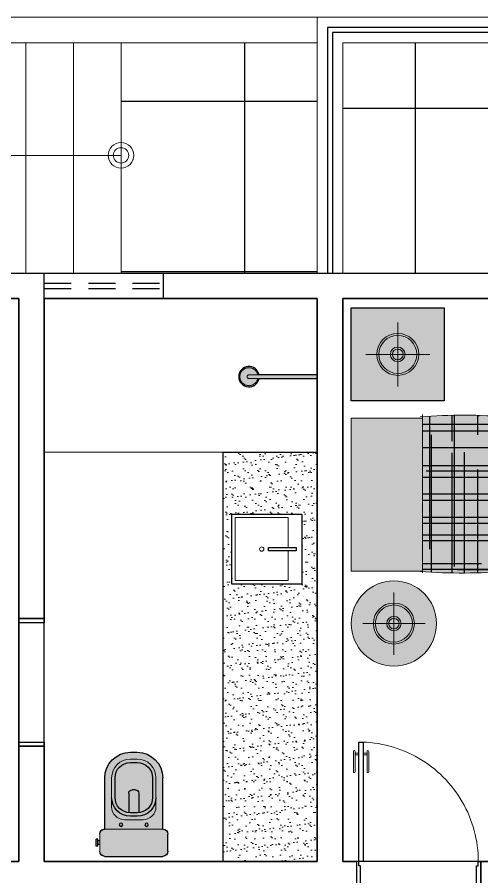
# Model space of a CAD drawing. Header units: millimetres. Extents: x 2841.1 to 2861.3, y 1599.6 to 1609.7.
# Drawn here: x 2851.82 to 2854.55, y 1604.7 to 1609.74 of the extents above; entities that cross this region are included whole.
import ezdxf

# ---------------------------------------------------------------- set-up
doc = ezdxf.new("R2010")
doc.units = ezdxf.units.MM
doc.linetypes.add('HIDDEN2', pattern=[4.7624999999999975, 3.174999999999998, -1.587499999999999])
for name, color, linetype, lineweight in [('01', 1, 'Continuous', 13), ('02', 2, 'Continuous', 20), ('03', 3, 'Continuous', 30)]:
    doc.layers.add(name, color=color, linetype=linetype, lineweight=lineweight)
for name, color, linetype in [('04', 4, 'Continuous'), ('06', 6, 'Continuous'), ('COTAS', 2, 'Continuous'), ('FINO', 253, 'Continuous'), ('HACHURA', 9, 'Continuous'), ('PROJEÇAO', 1, 'HIDDEN2'), ('VEG_01', 84, 'Continuous')]:
    doc.layers.add(name, color=color, linetype=linetype)
doc.layers.add('ÁREAS', color=7, linetype='Continuous', plot=False)

# ---------------------------------------------------------------- blocks, each defined once
blk = doc.blocks.new('*U17')
for points in [[(0, 0.1500000000001478), (0.02500000000000213, 0.150000000000194), (0.02500000000022951, 0.02499999999990976), (0.01500000000023149, 0.024999999999892), (0.01500000000027768, 2.842170943040401e-14), (2.735589532676386e-13, 0), (0, 0.1500000000001478)], [(0.7300000000000132, 0.1500000000001478), (0.7050000000000111, 0.150000000000194), (0.7049999999997837, 0.02499999999990976), (0.7149999999997817, 0.024999999999892), (0.7149999999997355, 2.842170943040401e-14), (0.7299999999997396, 0), (0.7300000000000132, 0.1500000000001478)]]:
    blk.add_lwpolyline(points)
blk.add_lwpolyline([(0.01500000000028123, 2.486899575160351e-14), (0.01500000000028126, -0.6999999999994791), (0.04000000000014484, -0.6999999999994791), (0.04000000000014481, 2.486899575160351e-14)], close=True)
at = {"color": 8, "lineweight": 9}
for points in [[(-0.01750000000135895, -0.6452597402590129), (-0.01750000000091131, -0.5252597402590083, -0.9999999999999999), (-0.007500000000920407, -0.5252597402590297), (-0.007500000001368049, -0.6452597402590342, -0.9999999999999999)], [(0.07250000000178507, -0.6452597402590129), (0.07250000000133743, -0.5252597402590083, 0.9999999999999999), (0.06250000000134652, -0.5252597402590297), (0.06250000000179416, -0.6452597402590342, 0.9999999999999999)]]:
    blk.add_lwpolyline(points, format="xyb", close=True, dxfattribs=at)
for points in [[(0.01500000000169169, -0.6602597402592195), (0.01500000000158511, -0.6002597402591604), (0.01250000000175791, -0.6002597402590503), (0.01250000000175081, -0.6602597402592231)], [(0.04000000000178264, -0.6602597402591733), (0.04000000000167606, -0.6002597402591142), (0.04250000000150325, -0.600259740258997), (0.04250000000172352, -0.6602597402591698)], [(-0.007500000001218835, -0.6252597402591661), (-0.007500000001218835, -0.6352597402591925), (0.01249999999874521, -0.6352597402591925), (0.01249999999874521, -0.6252597402591661)], [(0.06250000000164495, -0.6252597402591661), (0.06250000000164495, -0.6352597402591925), (0.04250000000168089, -0.6352597402591925), (0.04250000000168089, -0.6252597402591661)]]:
    blk.add_lwpolyline(points, close=True, dxfattribs=at)
for start, end in [(330.0000000000065, 359.9999999998941), (299.9999999999999, 330.0000000000065), (270, 299.9999999999999)]:
    blk.add_arc((0.01500000000028182, 2.899763762442798e-14), 0.6999999999995005, start, end, dxfattribs=at)
blk = doc.blocks.new('VOLGUE P')
h = blk.add_hatch(color=256)
h.set_gradient(color1=(230, 229, 229), one_color=1, tint=1, name='SPHERICAL')
h.paths.add_polyline_path([(0.1699999999999591, -0.1599999999999955, 0.4142135623734283), (0.1999999999999591, -0.1299999999999613), (0.1999999999999318, -0.0299999999999787, 0.414213562373015), (0.1699999999999449, 0), (-0.1699999999999591, 0, 0.4142135623730951), (-0.1999999999999318, -0.0299999999999727), (-0.1999999999999318, -0.07000000000005001), (-0.1999999999999318, -0.1299999999999954, 0.4142135623730951), (-0.1699999999999591, -0.1599999999999682)])
h = blk.add_hatch(color=256)
h.set_gradient(color1=(230, 229, 229), one_color=1, tint=1, name='SPHERICAL')
h.paths.add_polyline_path([(-0.0849999999999318, -0.1850000000000591, 1), (-0.0649999999999318, -0.1850000000000591, 1)])
h.paths.add_polyline_path([(0.0850000000000455, -0.1849999999999454, 1), (0.0650000000000455, -0.1849999999999454, 1)])
h.paths.add_polyline_path([(-0.2100000000000364, -0.0600000000000591), (-0.2200000000000273, -0.0600000000000591), (-0.2200000000000273, -0.1000000000000227), (-0.2100000000000364, -0.1000000000000227), (-0.2100000000000364, -0.0900000000000319)])
h.paths.add_polyline_path([(-0.1999999999999318, -0.07000000000005001), (-0.2100000000000364, -0.07000000000005001), (-0.2100000000000364, -0.0900000000000319), (-0.1999999999999318, -0.0900000000000319)])
h = blk.add_hatch(color=256)
h.set_gradient(color1=(230, 229, 229), one_color=1, tint=1, name='SPHERICAL')
h.paths.add_polyline_path([(-0.1699999999999591, -0.4600000000000258, 0.4539476961148703), (-5.523359547510154e-15, -0.6086606874732033, 0.453947696114868), (0.1699999999999591, -0.4600000000000151), (0.1699999999999591, -0.1599999999999682), (-0.1699999999999591, -0.1599999999999682)])
h.paths.add_polyline_path([(-0.05499999999994995, -0.2149999999999636), (0.05500000000011021, -0.2149999999999636, -0.4142135623729136), (0.1300000000000637, -0.2899999999999636), (0.1299999999999818, -0.4600000000000806, -0.4142135623729773), (0.01999999999998181, -0.5700000000000364), (-0.01999999999994395, -0.5700000000000364, -0.4142135623731959), (-0.1299999999999818, -0.4600000000000364), (-0.12999999999995, -0.2899999999999696, -0.4142135623731186)], flags=16)
h.paths.add_polyline_path([(-0.01999999999998178, -0.2549999999999954), (0.01999999999998178, -0.2549999999999954, -0.4142135623730949), (0.1100000000000136, -0.3450000000000272), (0.1100000000000136, -0.4600000000000365, -0.4142135623730949), (0.01999999999998173, -0.5500000000000683), (-0.01999999999998173, -0.5500000000000683, -0.4142135623730951), (-0.1100000000000136, -0.4600000000000364), (-0.1100000000000136, -0.3450000000000272, -0.4142135623730951)], flags=0)
h.paths.add_polyline_path([(-0.01999999999998173, -0.2350000000000136), (0.01999999999998175, -0.2350000000000136, -0.414213562373095), (0.1299999999999954, -0.3450000000000272), (0.1299999999999818, -0.4600000000000364, -0.414213562373095), (0.01999999999998181, -0.5700000000000364), (-0.01999999999994395, -0.5700000000000364, -0.4142135623731959), (-0.1299999999999818, -0.4600000000000364), (-0.1299999999999954, -0.345000000000036, -0.4142135623731185)], flags=16)
h = blk.add_hatch(color=256)
h.set_gradient(color1=(230, 229, 229), one_color=1, tint=1, name='SPHERICAL')
h.paths.add_polyline_path([(-0.1100000000000136, -0.4600000000000364, 0.4142135623730951), (-0.01999999999998173, -0.5500000000000683), (0.01999999999998173, -0.5500000000000683, 0.4142135623730951), (0.1100000000000136, -0.4600000000000364), (0.1100000000000136, -0.3450000000000272, 0.3819660112501452), (0.0299999999999727, -0.2555572809000026), (0.02999999999999088, -0.3700000000000045, -0.4142135623730951), (0.009999999999990877, -0.3900000000000045), (-0.0100000000000091, -0.3900000000000045, -0.4142135623728285), (-0.02999999999999091, -0.3700000000000045), (-0.0299999999999727, -0.2555572809000026, 0.3819660112501455), (-0.1100000000000136, -0.3450000000000272)])
h.paths.add_polyline_path([(-0.01999999999998173, -0.2350000000000136), (0.01999999999998175, -0.2350000000000136, -0.414213562373095), (0.1299999999999954, -0.3450000000000272), (0.1300000000000637, -0.2899999999999636, 0.4142135623730951), (0.05500000000006368, -0.2149999999999636), (-0.05499999999999648, -0.2149999999999636, 0.4142135623729133), (-0.12999999999995, -0.2899999999999636), (-0.1299999999999954, -0.3449999999999979, -0.4142135623730168)])
h = blk.add_hatch(color=256)
h.set_gradient(color1=(142, 192, 225), color2=(219, 235, 245), one_color=1, tint=0.9100000262260437, name='SPHERICAL')
h.paths.add_polyline_path([(-0.0299999999999909, -0.3700000000000045, 0.4142135623730949), (-0.0099999999999909, -0.3900000000000046), (0.0100000000000091, -0.3900000000000046, 0.4142135623728287), (0.0299999999999909, -0.3700000000000045), (0.0299999999999727, -0.2555572809000027, 0.0278424447445146), (0.0199999999999817, -0.2549999999999954), (-0.0199999999999818, -0.2549999999999954, 0.0278424447445141), (-0.0299999999999727, -0.2555572809000026)])
at = {"layer": '02'}
for p, q in [((-0.1999999999999318, -0.0299999999999727), (-0.1999999999999318, -0.1299999999999954)), ((-0.1699999999999591, -0.1599999999999682), (0.1699999999999591, -0.1599999999999682)), ((-0.05499999999995, -0.2150000000000318), (0.0550000000000637, -0.2150000000000318)), ((-0.1299999999999954, -0.2899999999999636), (-0.1299999999999954, -0.4600000000000364)), ((0.1299999999999954, -0.2899999999999636), (0.1299999999999954, -0.4600000000000364)), ((-0.0199999999999818, -0.5700000000000501), (0.0199999999999818, -0.5700000000000501))]:
    blk.add_line(p, q, dxfattribs=at)
blk.add_lwpolyline([(0.1699999999999591, -0.1599999999999682, 0.4142135623730951), (0.2000000000000455, -0.1299999999999954), (0.1999999999999318, -0.0299999999999727, 0.4142135623728175), (0.1699999999999591, 0), (-0.1699999999999591, 0, 0.4142135623730951), (-0.1999999999999318, -0.0299999999999727), (-0.1999999999999318, -0.07000000000005001), (-0.2100000000000364, -0.07000000000005001), (-0.2100000000000364, -0.0600000000000591), (-0.2200000000000273, -0.0600000000000591), (-0.2200000000000273, -0.1000000000000227), (-0.2100000000000364, -0.1000000000000227), (-0.2100000000000364, -0.0900000000000319), (-0.1999999999999318, -0.0900000000000319), (-0.1999999999999318, -0.1299999999999954, 0.4142135623730951), (-0.1699999999999591, -0.1599999999999682), (-0.1699999999999591, -0.4600000000000364, 0.4142135623730536), (-0.0199999999999818, -0.6100000000000138), (0.0199999999999818, -0.6100000000000138, 0.4142135623730119), (0.1699999999999591, -0.4600000000000364)], format="xyb", close=True, dxfattribs=at)
for centre, radius, start, end in [((-0.05499999999995, -0.2899999999999636), 0.075, 90, 180), ((0.0550000000000637, -0.2899999999999636), 0.075, 0, 90), ((-0.0199999999999818, -0.4600000000000364), 0.11, 180, 270), ((0.0199999999999818, -0.4600000000000364), 0.11, 270, 0)]:
    blk.add_arc(centre, radius, start, end, dxfattribs=at)
at = {"layer": '03'}
for p, q in [((-0.1699999999999591, 0), (0.1699999999999591, 0)), ((0.1999999999999318, -0.0299999999999727), (0.2000000000000455, -0.1299999999999954)), ((-0.1699999999999591, -0.1599999999999682), (-0.1699999999999591, -0.4600000000000364)), ((0.1699999999999591, -0.1599999999999682), (0.1699999999999591, -0.4600000000000364)), ((-0.0199999999999818, -0.6100000000000138), (0.0199999999999818, -0.6100000000000138))]:
    blk.add_line(p, q, dxfattribs=at)
at = {"layer": '03', "color": 8}
for p, q in [((-0.2100000000000364, -0.0600000000000591), (-0.2200000000000273, -0.0600000000000591)), ((-0.2200000000000273, -0.0600000000000591), (-0.2200000000000273, -0.1000000000000227)), ((-0.2100000000000364, -0.1000000000000227), (-0.2200000000000273, -0.1000000000000227)), ((-0.2100000000000364, -0.0600000000000591), (-0.2100000000000364, -0.1000000000000227)), ((-0.1999999999999318, -0.07000000000005001), (-0.2100000000000364, -0.07000000000005001)), ((-0.1999999999999318, -0.0900000000000319), (-0.2100000000000364, -0.0900000000000319)), ((-0.0299999999999727, -0.3700000000000045), (-0.0299999999999727, -0.2555572809000068)), ((0.0299999999999727, -0.3700000000000045), (0.0299999999999727, -0.2555572809000068)), ((0.0099999999999909, -0.3899999999999863), (-0.0099999999999909, -0.3899999999999863))]:
    blk.add_line(p, q, dxfattribs=at)
blk.add_lwpolyline([(0.1299999999999954, -0.3450000000000273, 0.4142135623730951), (0.0199999999999818, -0.2350000000000136), (-0.0199999999999818, -0.2350000000000136, 0.4142135623730951), (-0.1299999999999954, -0.3450000000000273)], format="xyb", dxfattribs=at)
blk.add_lwpolyline([(0.1100000000000136, -0.3450000000000273, 0.4142135623730951), (0.0199999999999818, -0.2549999999999954), (-0.0199999999999818, -0.2549999999999954, 0.4142135623730951), (-0.1100000000000136, -0.3450000000000273), (-0.1100000000000136, -0.4600000000000364, 0.4142135623730951), (-0.0199999999999818, -0.5500000000000683), (0.0199999999999818, -0.5500000000000683, 0.4142135623730951), (0.1100000000000136, -0.4600000000000364)], format="xyb", close=True, dxfattribs=at)
for centre in [(-0.0749999999999318, -0.1850000000000591), (0.0750000000000455, -0.1849999999999454)]:
    blk.add_circle(centre, 0.01, dxfattribs=at)
at = {"layer": '03'}
for centre, radius, start, end in [((-0.1699999999999591, -0.0299999999999727), 0.03, 90, 180), ((0.1699999999999591, -0.0299999999999727), 0.03, 0, 90), ((-0.1699999999999591, -0.1299999999999954), 0.03, 180, 270), ((0.1699999999999591, -0.1299999999999954), 0.03, 270, 0), ((-0.0199999999999818, -0.4600000000000364), 0.15, 180, 270), ((0.0199999999999818, -0.4600000000000364), 0.15, 270, 0)]:
    blk.add_arc(centre, radius, start, end, dxfattribs=at)
at = {"layer": '03', "color": 8}
for centre, start, end in [((-0.0099999999999909, -0.3700000000000045), 180, 270), ((0.0099999999999909, -0.3700000000000045), 270, 0)]:
    blk.add_arc(centre, 0.02, start, end, dxfattribs=at)
blk = doc.blocks.new('CHUVEIRO02 P')
at = {"layer": 'FINO'}
h = blk.add_hatch(color=255, dxfattribs=at)
edge = h.paths.add_edge_path()
edge.add_line((-0.0099999999999909, 0.3408392021690361), (-0.0099999999999909, 0))
edge.add_line((-0.0099999999999909, 0), (0.0100000000001046, 0))
edge.add_line((0.0100000000001046, 0), (0.0099999999999909, 0.3408392021690361))
edge.add_arc((0, 0.3999999999999772), 0.0599999999999443, 279.5940682268607, 620.4059317731393)
at = {"linetype": 'HIDDEN2', "ltscale": 5}
blk.add_lwpolyline([(-0.0099999999999909, 0), (-0.0099999999999909, 0.3999999999999772, -1.088778846431476), (0.0099999999999909, 0.3999999999999772), (0.0099999999999909, 0)], format="xyb", dxfattribs=at)
for radius, start, end in [(0.06, 279.5940682268584, 260.4059317731352), (0.0527067255869219, 280.9369756436155, 259.0630243563781)]:
    blk.add_arc((0, 0.3999999999999772), radius, start, end, dxfattribs=at)
at = {"layer": 'DEFPOINTS'}
blk.add_lwpolyline([(-0.0099999999999909, 0.3408392021690361), (-0.0099999999999909, 0), (0.0100000000001046, 0), (0.0099999999999909, 0.3408392021690361, 11.91607978309818)], format="xyb", close=True, dxfattribs=at)
blk = doc.blocks.new('PIA')
at = {"layer": '01', "ltscale": 0.025}
blk.add_circle((0.1749999999999545, -0.2160758339207405), 0.0126198065805738, dxfattribs=at)
at = {"layer": '02'}
for p, q in [((0.3299999999999272, -0.0310758339207951), (0.0199999999999818, -0.0310758339205677)), ((0.0199999999999818, -0.0310758339205677), (0.0199999999999818, -0.4010758339206859)), ((0.3299999999999272, -0.2060025850130387), (0.3299999999999272, -0.0310758339207951)), ((0.3300000000001546, -0.4010758339206859), (0.3300000000001546, -0.2261490828284423)), ((0.0199999999999818, -0.4010758339206859), (0.3300000000001546, -0.4010758339206859))]:
    blk.add_line(p, q, dxfattribs=at)
at = {"layer": '03'}
blk.add_lwpolyline([(0.4100000000000821, -0.4210758339206678), (0.4100000000000821, -0.0110758339205859), (0, -0.0110758339205859), (0, -0.4210758339206678)], close=True, dxfattribs=at)
at = {"layer": '04'}
blk.add_lwpolyline([(0.2158110943453266, -0.2060025850130387), (0.2158110943453266, -0.2261490828284423), (0.3768331336923438, -0.2261490828284423), (0.3768331336923438, -0.2060025850130387)], close=True, dxfattribs=at)
blk = doc.blocks.new('ABAJOUR PL')
at = {"layer": '01'}
for p, q in [((0, -0.3565474418192025), (0, 0.3565474418203394)), ((0.3565474418196572, 0), (-0.3565474418194299, 0))]:
    blk.add_line(p, q, dxfattribs=at)
for radius in [0.2120524083837408, 0.0598535411174818]:
    blk.add_circle((0, 0), radius, dxfattribs=at)
at = {"layer": '02'}
for radius in [0.2345271460960492, 0.0823282788297903]:
    blk.add_circle((0, 0), radius, dxfattribs=at)
blk = doc.blocks.new('MESA LATERAL REDONDA')
at = {"layer": '01'}
h = blk.add_hatch(color=7, dxfattribs=at)
h.dxf.hatch_style = 1
h.set_gradient(color1=(199, 191, 189), color2=(154, 140, 137), rotation=45, one_color=1, tint=0.5699999928474426, name='SPHERICAL')
edge = h.paths.add_edge_path()
edge.add_arc((3165.676541596079, 1070.080349443623), 0.3250000000000455, 0, 360)
at = {"layer": '02'}
blk.add_circle((3165.676541596079, 1070.080349443623), 0.3249999999998181, dxfattribs=at)
at = {"layer": '01', "extrusion": (0, 0, -1), "xscale": 0.6668600400000002, "yscale": 0.6668600400000002, "zscale": -0.66686004, "rotation": 89.99999999999999}
blk.add_blockref('ABAJOUR PL', (-3165.676541116029, 1070.080349281902), dxfattribs=at)
blk = doc.blocks.new('CAMA 90 190')
at = {"layer": '01'}
h = blk.add_hatch(color=33, dxfattribs=at)
h.set_gradient(color1=(192, 159, 130), one_color=1, tint=1, name='INVHEMISPHERICAL')
h.paths.add_polyline_path([(-0.3413907883723368, -0.9524849562681084, 0.01591140144076575), (-0.3483343641880765, -0.9923625121546138, 0.02093710339262716), (-0.3513663266885487, -1.022979852671597, 0.1212692730508633), (-0.34453302015595, -1.059591019746676, 0.04045281437920722), (-0.3307345601353973, -1.084449013922494, 0.08649325840784193), (-0.3047925143091561, -1.100144215187811, 0.02588647999356967), (-0.2663950364603807, -1.112859223089345, 0.01900975288861638), (-0.2127821362535087, -1.125412356343531, 0.04596001582287686), (-0.1701495942404563, -1.129695484554759, 0.01331648303290919), (-0.1467334632209258, -1.129265595755442, -0.009099992283398445), (-0.1497887554121462, -1.122843899944655, -0.121269273051731), (-0.1573751044343226, -1.082198117379448, -0.02093710339841446), (-0.1540090142923418, -1.048206691672021, -0.01591140143759345), (-0.1463002441182653, -1.003934558469155, -0.03218413417418861), (-0.1361288197253998, -0.9669756044668247, 0.002612574220820135), (-0.1384860949583526, -0.9665982450096635, 0.08262785662406355), (-0.1799982665131665, -0.9670702671805884, 0.01263002698442863), (-0.2088557252548071, -0.9729653451167906, 0.01536257268394086), (-0.2322737503056942, -0.9791321851052999, 0.04096187977437219), (-0.253115641878594, -0.987218198526989, -0.1354584967634749), (-0.2123399167517164, -0.9605883504223129, -0.007816583677526544), (-0.1814364795964138, -0.9512441622641745, -0.01069849176823259), (-0.1586191786670952, -0.945257307335396, -0.02014567161519853), (-0.1328273307519794, -0.9401654123976186, -0.003758953786609188), (-0.1250488819350721, -0.9390127793967622, -0.01087208164166763), (-0.1167045037657317, -0.9210525681301078, -0.02205592046578668), (-0.09149578419282989, -0.9079843034623991, -0.03226479922976564), (-0.0675584403470566, -0.8987095508027778, 0.07281231097188838), (-0.1118435401310762, -0.8616006113234107, 0.1096255757286115), (-0.1509542710455207, -0.8480417654391204, 0.03959770870507209), (-0.1956600426481145, -0.8464236284380604, 0.03352023747046789), (-0.2481632477979474, -0.8522218558032364, 0.06437645737836697), (-0.2920263743487794, -0.8660589953119597, 0.02205592046691265), (-0.3147328050247324, -0.8778300670192039, 0.02065418617663457), (-0.3284034438863728, -0.9088268882965167, 0.04248950121041987)])
h = blk.add_hatch(color=33, dxfattribs=at)
h.set_gradient(color1=(192, 159, 130), one_color=1, tint=1, name='INVHEMISPHERICAL')
h.paths.add_polyline_path([(0.2054105560016524, -0.9503062939347728, -0.007816583677915193), (0.2363139931587739, -0.9596504820938208, -0.1354584967616214), (0.277089718284742, -0.9862803301980421, 0.04096187977462985), (0.2562478267116148, -0.9781943167758982, 0.01536257268007614), (0.2328298016666395, -0.9720274767892079, 0.01263002698658015), (0.203972342920224, -0.9661323988516415, 0.0870284369885043), (0.1602790477882081, -0.9660174006635316, -0.02008592647487772), (0.1708478140569696, -0.9995873894736178, -0.08998124930536235), (0.1773084935855422, -1.062145219678314, -0.03532344519365457), (0.1676637513028254, -1.127198832773047, 0.0544732736419104), (0.2011301703105346, -1.129695484554759, 0.04596001582315999), (0.243762712323587, -1.125412356343531, 0.01900975288960843), (0.2973756125336422, -1.112859223088435, 0.02588647999086154), (0.3357730903780975, -1.100144215187811, 0.0864932584077557), (0.3617151362043387, -1.084449013922949, 0.04045281437991519), (0.3755135962253462, -1.059591019746676, 0.1212692730497839), (0.3823469027579449, -1.022979852672051, 0.02093710339183414), (0.3793149402577001, -0.992362512155978, 0.01591140144003683), (0.3723713644424151, -0.9524849562712916, 0.04248950121231159), (0.3593840199564511, -0.9088268882974262, 0.02065418617737819), (0.3457133810941286, -0.8778300670192039, 0.02205592046917784), (0.3230069504156745, -0.8660589953110502, 0.06437645737777324), (0.2791438238650699, -0.8522218558027816, 0.03352023746986434), (0.2266406187161465, -0.8464236284376057, 0.03959770870325362), (0.181934847115599, -0.8480417654386656, 0.1096255757295275), (0.1428241162009272, -0.8616006113234107, 0.07113070999116194), (0.09943028112138563, -0.8977162625783421, -0.07606843105425729), (0.1524973086588943, -0.9385860056363526, -0.02348058293096279), (0.1825932550802918, -0.9443194390078133, -0.01069849176446221)])
h = blk.add_hatch(color=33, dxfattribs=at)
h.set_gradient(color1=(192, 159, 130), one_color=1, tint=1, name='INVHEMISPHERICAL')
h.paths.add_polyline_path([(-0.1586191786702784, -0.9452573073363055, 0.01069849176703584), (-0.181436479597096, -0.9512441622646293, 0.007816583677303143), (-0.2123399167517164, -0.9605883504223129, 0.1354584967632793), (-0.2531156418783667, -0.987218198526989, -0.04096187977432701), (-0.2322737503056942, -0.9791321851048451, -0.01536257268275807), (-0.2088557252566261, -0.9729653451177, -0.01263002698534288), (-0.1799982665127118, -0.9670702671805884, -0.08262785663591501), (-0.1384860949522135, -0.966598245010573, -0.002612574213948702), (-0.1361288197253998, -0.9669756044668247, -0.0102912938132054), (-0.1318816712573607, -0.9554652940460073, -0.009779908420273146), (-0.1250488819350721, -0.9390127793967622, 0.003758953787765501), (-0.1328273307544805, -0.9401654123980734, 0.02014567161605759)])
h = blk.add_hatch(color=33, dxfattribs=at)
h.set_gradient(color1=(192, 159, 130), one_color=1, tint=1, name='INVHEMISPHERICAL')
h.paths.add_polyline_path([(0.1825932550764264, -0.9443194390073586, -0.01069849176703584), (0.205410556003244, -0.9503062939352276, -0.007816583677303143), (0.2363139931578644, -0.9596504820929113, -0.1354584967632793), (0.2770897182845147, -0.9862803301980421, 0.04096187977432701), (0.2562478267118422, -0.9781943167758982, 0.01536257268275807), (0.2328298016627741, -0.9720274767882984, 0.01263002698534288), (0.2039723429190872, -0.9661323988511867, 0.08262785663591501), (0.1624601713583615, -0.9656603766811713, 0.002612574213948702), (0.1601028961315478, -0.9660377361378778, 0.0102912938132054), (0.1558557476635087, -0.9545274257170604, 0.009779908420273146), (0.1490229583412201, -0.9380749110673605, -0.003758953787765501), (0.1568014071606285, -0.9392275440686717, -0.02014567161605759)])
at = {"layer": '03'}
h = blk.add_hatch(color=254, dxfattribs=at)
h.set_gradient(color1=(221, 203, 187), one_color=1, tint=1, name='HEMISPHERICAL')
h.paths.add_polyline_path([(0.4494760846948793, -0.4187603823120298), (0.4494760846946519, 0), (-0.4494760846946519, 0), (-0.4494760846946519, -0.4187603823120298)])
h = blk.add_hatch(color=254, dxfattribs=at)
h.set_gradient(color1=(221, 203, 187), one_color=1, tint=1, name='HEMISPHERICAL')
h.paths.add_polyline_path([(-0.451601236349461, -0.4187603823120298, 0.03539467033203528), (-0.4501308808487465, -0.9083363804243163), (0.456624937658944, -0.9083363804243163, 0.03539467033203528), (0.4580952931596585, -0.4187603823120298)])
h = blk.add_hatch(color=254, dxfattribs=at)
h.set_gradient(color1=(221, 203, 187), one_color=1, tint=1, name='HEMISPHERICAL')
edge = h.paths.add_edge_path()
edge.add_arc((-0.1700214565926217, -1.129192747779143), 0.2900423618096465, 114.87532628511141, 119.9293514828936, ccw=False)
edge.add_arc((-0.2165822599733929, -1.028772870144621), 0.1793533368990524, 100.14166032508888, 114.87532628529141, ccw=False)
edge.add_arc((-0.1787160052322179, -1.240461172024425), 0.3944016812335202, 92.4622631290299, 100.14166032510627, ccw=False)
edge.add_arc((-0.1835072407022835, -1.129039873237161), 0.2828774158884039, 83.39187552446299, 92.46226312907538, ccw=False)
edge.add_arc((-0.161948115357518, -0.9429409246104115), 0.09553384229795041, 58.36747082581269, 83.39187552435152, ccw=False)
edge.add_arc((-0.2164384918432916, -1.031401195442868), 0.1994300436016759, 41.70951498195768, 58.36747082586402, ccw=False)
edge.add_arc((-0.007737594719401386, -1.088629535642667), 0.1991183924534997, 100.14166032514129, 107.48334334454239, ccw=False)
edge.add_arc((0.03430158839569231, -1.32364626351864), 0.4378654454167623, 92.4622631285227, 100.14166032504858, ccw=False)
edge.add_arc((0.02898235028806084, -1.199946140158318), 0.3140510084013821, 83.39187552472572, 92.46226312866992, ccw=False)
edge.add_arc((0.05291732944920113, -0.993338757609763), 0.1060618410128891, 64.1032805512096, 83.39187552455951, ccw=False)
edge.add_arc((0.2474190679129151, -1.031401195443777), 0.1994300436023946, 121.6325291739441, 137.9887496543238, ccw=False)
edge.add_arc((0.1929286914269142, -0.9429409246099567), 0.09553384229762128, 96.6081244755839, 121.63252917396659, ccw=False)
edge.add_arc((0.2144878167716797, -1.129039873237161), 0.282877415888512, 87.53773687094309, 96.60812447552911, ccw=False)
edge.add_arc((0.2096965813016141, -1.240461172024425), 0.3944016812335102, 79.85833967489373, 87.5377368709701, ccw=False)
edge.add_arc((0.2475628360425617, -1.028772870144621), 0.1793533368990461, 65.12467371470842, 79.85833967491129, ccw=False)
edge.add_arc((0.2010020326617905, -1.129192747779143), 0.2900423618096652, 60.07064851710652, 65.12467371488839, ccw=False)
edge.add_arc((-0.0224793677668913, -1.058728446859277), 0.4102317931886279, 21.506246443093517, 26.16554862833459, ccw=False)
edge.add_line((0.3591911059354516, -0.9083363804243163), (0.4494760846947656, -0.9083363804243163))
edge.add_line((0.4494760846948793, -0.9083363804243163), (0.4494760846948793, -1.900000000000068))
edge.add_line((0.4494760846948793, -1.900000000000091), (-0.4494760846946519, -1.900000000000091))
edge.add_line((-0.4494760846946519, -1.900000000000091), (-0.4494760846946519, -0.9170477414758351))
edge.add_arc((3.002780077899388, -0.6531759619324475), 3.462325941936915, 184.2263152840748, 184.3708806359334, ccw=False)
edge.add_line((-0.4501308808487465, -0.9083363804243163), (-0.3282105298660554, -0.9083363804243163))
edge.add_arc((0.05345994383628749, -1.058728446859277), 0.4102317931886263, 153.8344513716654, 158.4937535569065, ccw=False)
edge = h.paths.add_edge_path(flags=16)
edge.add_arc((0.0873881874356357, -1.988461555826234), 0.7889918331404849, 86.57262539220066, 93.16606674423032)
edge.add_arc((0.04595765093631599, -0.9413842827602821), 0.259298595567372, 259.0000366813748, 269.5258892495865, ccw=False)
edge.add_arc((0.1499355704602294, -0.406462430913507), 0.8042323487258743, 254.64384692335472, 259.0000366814046, ccw=False)
edge.add_arc((0.0518824994762781, -0.7635088822103171), 0.4339668046730427, 248.7124273876199, 254.6438469233919, ccw=False)
edge.add_arc((-0.07008127552990118, -1.076530381757948), 0.09802392025244673, 228.9388440267383, 248.7124273875435, ccw=False)
edge.add_arc((0.02814464552170648, -1.04212502879227), 0.1953863642326785, 204.4012553569702, 213.6673052794673, ccw=False)
edge.add_arc((-0.07102178285867922, -1.08711153561444), 0.08649299292951089, 176.7434383907392, 204.4012553570014, ccw=False)
edge.add_arc((0.2500054779457059, -1.105377667920038), 0.4080394962052347, 171.9457087167523, 176.7434383906294, ccw=False)
edge.add_arc((0.5452731884022342, -1.147160187074405), 0.7062488182346548, 168.2993918180937, 171.9457087168925, ccw=False)
edge.add_arc((0.1455779528032508, -1.064382858339286), 0.2980719356050966, 160.9258767674985, 168.2993918179372, ccw=False)
edge.add_arc((-0.1734171378832343, -1.192355554017922), 0.2284437355906309, 80.60571355353024, 81.20447009457415)
edge.add_arc((-0.1578237743899535, -1.091576548186367), 0.1264654977090349, 81.20447009635761, 100.0984592210518)
edge.add_arc((-0.07775785544731662, -1.541134073459489), 0.5830972091635669, 100.0984592207323, 102.9928942887643)
edge.add_arc((-0.1202334865095054, -1.357047746797434), 0.3941740636836926, 102.9928942890256, 106.5134596534037)
edge.add_arc((-0.1934266562589073, -1.110164734204773), 0.1366697685643643, 106.5134596533462, 115.89598575647)
edge.add_arc((-0.1844819742702839, -1.047777435427179), 0.09153142358387546, 107.71929507346209, 138.5762787905022, ccw=False)
edge.add_arc((0.1019513468086188, -1.944249211695023), 1.032650806589508, 105.927902537502, 107.7192950734333, ccw=False)
edge.add_arc((-0.03014433395242122, -1.481379371225103), 0.5513008734924892, 103.47608237575031, 105.92790253734529, ccw=False)
edge.add_arc((-0.0825604510669109, -1.262648327412535), 0.3263770667032127, 98.85965899431977, 103.4760823759745, ccw=False)
edge.add_arc((-0.05228002671856302, -1.456909828677908), 0.522984378298159, 97.99817430183168, 98.85965899413702, ccw=False)
edge.add_arc((0.2920637384845577, -1.121886269994775), 0.455440063759205, 156.3260507742281, 158.5673692235839)
edge.add_arc((0.1455779528032508, -1.064382858338831), 0.2980719356051337, 158.5673692235961, 168.2993918180319)
edge.add_arc((0.5452731884022342, -1.147160187074405), 0.7062488182346577, 168.2993918180938, 171.9457087168925)
edge.add_arc((0.2500054779454786, -1.105377667920038), 0.408039496205218, 171.9457087167523, 176.7434383906295)
edge.add_arc((-0.07102178285867922, -1.08711153561444), 0.08649299292951075, 176.743438390739, 204.4012553570013)
edge.add_arc((0.02814464552170648, -1.04212502879227), 0.195386364232672, 204.40125535697, 213.6673052794675)
edge.add_arc((-0.07008127552990118, -1.076530381757948), 0.0980239202524495, 228.9388440267386, 248.7124273875432)
edge.add_arc((0.0518824994762781, -0.7635088822098623), 0.4339668046730727, 248.7124273876202, 254.6438469233917)
edge.add_arc((0.1499355704600021, -0.406462430913507), 0.8042323487258436, 254.6438469233546, 259.0000366814047)
edge.add_arc((0.04595765093631599, -0.9413842827602821), 0.2592985955673379, 259.0000366813741, 269.5258892495872)
edge.add_arc((0.0873881874356357, -1.988461555826234), 0.7889918331405448, 86.5726253922009, 93.16606674423008, ccw=False)
edge.add_arc((0.04058622136790291, -1.126690509554919), 0.1197274993507159, 321.7086420585955, 323.3985469543663)
edge.add_arc((0.04785314619812198, -1.123154628623524), 0.1162233139550075, 319.8609014026428, 340.2081485727973)
edge.add_arc((-0.1371768569974847, -1.056569452649455), 0.3128694116585652, 340.2081485727361, 348.6764282083862)
edge.add_arc((-0.2873532446317313, -1.02649699372887), 0.4660271740750061, 348.6764282085711, 355.6129381533779)
edge.add_arc((0.001677449847647949, -1.048671041332909), 0.1761471458936628, 355.6129381532162, 372.816872353361)
edge.add_arc((-0.252097726340935, -1.114293745142731), 0.4382242327545065, 13.82252207849656, 23.70840204791967)
edge.add_arc((0.07625410312039094, -1.455971960340776), 0.5229843782907636, 81.14034100477392, 81.98865831249913, ccw=False)
edge.add_arc((0.1065345274739684, -1.261710459083588), 0.3263770667029475, 76.52391762378812, 81.14034100506649, ccw=False)
edge.add_arc((0.0541184103562955, -1.480441502900248), 0.551300873497357, 74.07209746198612, 76.52391762389499, ccw=False)
edge.add_arc((-0.0779772704026982, -1.943311343364712), 1.032650806588363, 72.28070492651312, 74.07209746216478, ccw=False)
edge.add_arc((0.2084560506766593, -1.046839567097777), 0.09153142358355955, 41.42372120953871, 72.28070492635987, ccw=False)
edge.add_arc((0.2174007326646006, -1.109226865875371), 0.1366697685642363, 64.10401424338055, 73.48654034677062)
edge.add_arc((0.1442075629161081, -1.356109878468487), 0.394174063683748, 73.48654034675795, 77.00710571103123)
edge.add_arc((0.1017319318521004, -1.540196205130087), 0.5830972091635402, 77.00710571108044, 79.90154077906881)
edge.add_arc((0.1817978507967837, -1.090638679856966), 0.1264654977090031, 79.90154077901877, 98.79552990356112)
edge.add_arc((0.1973912142839254, -1.191417685692159), 0.2284437355929578, 98.79552990372103, 99.35026226684336)
edge.add_arc((-0.252097726340935, -1.114293745143186), 0.4382242327545271, 13.822522078560894, 19.777966318099686, ccw=False)
edge.add_arc((0.001677449847647949, -1.048671041332909), 0.1761471458936977, -4.3870618467819895, 12.816872353359315, ccw=False)
edge.add_arc((-0.2873532446317313, -1.02649699372887), 0.4660271740750089, 348.6764282085711, 355.61293815337785, ccw=False)
edge.add_arc((-0.1371768569974847, -1.056569452649455), 0.3128694116585629, 340.2081485727361, 348.67642820838626, ccw=False)
edge.add_arc((0.04785314619812198, -1.123154628623524), 0.1162233139550099, 319.8609014026431, 340.2081485727971, ccw=False)
edge.add_arc((0.04058622136790291, -1.126690509554919), 0.1197274993507241, 321.7086420585955, 323.39854695436617, ccw=False)
h = blk.add_hatch(color=55, dxfattribs=at)
h.set_gradient(color1=(153, 174, 91), rotation=45, one_color=1, tint=1, name='CYLINDER')
h.paths.add_polyline_path([(-0.1167045037657317, -0.9210525681301078, 0.02065418617913621), (-0.1318816712571333, -0.9554652940455526, 0.04248950120685538), (-0.1463002441184926, -1.003934558469155, 0.01591140143766967), (-0.1540090142923418, -1.048206691672021, 0.02093710339828614), (-0.1573751044343226, -1.082198117379448, 0.1212692730497453), (-0.1497887554123736, -1.122843899944201, 0.04045281437885943), (-0.1344696806452248, -1.150441289128139, 0.0864932584080026), (-0.1056687753975893, -1.167866129386312, 0.02588647999231692), (-0.06303982744861969, -1.181982353689818, 0.01900975288917859), (-0.003518690630698984, -1.195918864474152, 0.04596001582185432), (0.04381203305933923, -1.200674001004245, -0.02877725498602934), (0.1345567251476041, -1.200880930231506, 0.007373734756386604), (0.1367037397346849, -1.198077460489912, 0.08901561609019648), (0.1572110251681806, -1.162508319859171, 0.03696666535079288), (0.1696022268877186, -1.11800122327486, 0.03027547941482604), (0.1773084935855422, -1.062145219678769, 0.07520764095776145), (0.1734357259329045, -1.009595325053851, 0.04645879281911465), (0.1467883917312065, -0.9328265498079418, 0.05490475918658336), (0.1085435176548799, -0.903034597657097, 0.1096255757289774), (0.06512271488600163, -0.8879815429286282, 0.03959770870404742), (0.01549028803196961, -0.886185084362296, 0.03352023747062082), (-0.04279886336576055, -0.8926222866589342, 0.06437645738003994), (-0.09149578419260251, -0.9079843034623991, 0.02205592046592198)])
at = {"layer": 'HACHURA'}
h = blk.add_hatch(dxfattribs=at)
h.set_pattern_fill('AR-RROOF,_O', color=256, scale=0.008, angle=179.9999999999999)
h.set_pattern_definition([(179.9999999999999, (-0.6095458640369316, -0.9083363804243163), (-0.4470400000000003, -0.2031999999999995), [3.048, -0.4064, 1.016, -0.2032]), (179.9999999999999, (-0.8798018640369492, -1.009936380424278), (0.2031999999999997, -0.2702560000000002), [0.6096, -0.067056, 1.2192, -0.1524]), (179.9999999999999, (-0.7111458640368937, -1.081056380424343), (-1.05664, -0.136143999999999), [1.6256, -0.28448, 0.8128, -0.2032])])
h.paths.add_polyline_path([(0.456624937658944, -0.9083363804243163, 0.03539467033203529), (0.4580952931596585, -0.4187603823120298), (-0.451601236349461, -0.4187603823120298, 0.03539467033203528), (-0.4501308808487465, -0.9083363804243163)])
h = blk.add_hatch(dxfattribs=at)
h.set_pattern_fill('AR-RROOF,_O', color=256, scale=0.008, angle=89.99999999999994)
h.set_pattern_definition([(90, (-0.6095458640369316, -0.9083363804243163), (-0.2031999999999996, 0.4470400000000002), [3.048, -0.4064, 1.016, -0.2032]), (90, (-0.7111458640368937, -0.6380803804242987), (-0.2702560000000002, -0.2031999999999997), [0.6096, -0.067056, 1.2192, -0.1524]), (90, (-0.7822658640369582, -0.8067363804243541), (-0.136143999999999, 1.05664), [1.6256, -0.28448, 0.8128, -0.2032])])
h.paths.add_polyline_path([(-0.451601236349461, -0.4187603823120298, 0.03539467033203528), (-0.4501308808487465, -0.9083363804243163), (0.456624937658944, -0.9083363804243163, 0.03539467033203528), (0.4580952931596585, -0.4187603823120298)])
at = {"layer": '01'}
for points in [[(-0.3423382002033577, -0.8958871295112658, -0.05054322975980165), (-0.2920263743501437, -0.8660589953128692, -0.06437645738046423), (-0.2481632477979474, -0.8522218558032364, -0.03352023747079595), (-0.1956600426474324, -0.8464236284376057, -0.03959770870393634), (-0.1509542710462028, -0.8480417654391204, -0.1096255757295987), (-0.111843540131531, -0.8616006113234107, -0.07539960954713328), (-0.06620059990564187, -0.9002489247150152)], [(0.3733187762727539, -0.8958871295112658, 0.05054322975980165), (0.3230069504195399, -0.8660589953128692, 0.06437645738046423), (0.2791438238673436, -0.8522218558032364, 0.03352023747079595), (0.2266406187168286, -0.8464236284376057, 0.03959770870393634), (0.181934847115599, -0.8480417654391204, 0.1096255757295987), (0.1428241162009272, -0.8616006113234107, 0.07539960954713328), (0.09718117597503806, -0.9002489247150152)], [(-0.3042818519033972, -0.8579526223097673, 0.03435226760745657), (-0.3284034438875096, -0.9088268882987904, 0.04248950120921494), (-0.3413907883727916, -0.9524849562690179, 0.01591140143951974), (-0.3483343641878491, -0.9923625121527948, 0.02093710339401346), (-0.3513663266885487, -1.022979852671597, 0.1212692730497308), (-0.34453302015595, -1.059591019746222, 0.08002508456776423), (-0.3135951797937651, -1.10624103470127)], [(-0.1051018370906149, -0.8989845937894643, 0.03435226760745657), (-0.1318816712564512, -0.9554652940437336, 0.04248950120921494), (-0.1463002441184926, -1.003934558470064, 0.01591140143951974), (-0.1540090142932513, -1.048206691678388, 0.02093710339401346), (-0.1573751044340952, -1.082198117378994, 0.1212692730497308), (-0.1497887554126009, -1.122843899943291, 0.08002508456776423), (-0.1154415102182611, -1.174634829214028)], [(-0.1473520624119828, -0.941099550907893, -0.05054322975980165), (-0.09149578419282989, -0.9079843034623991, -0.06437645738046423), (-0.04279886336576055, -0.8926222866589342, -0.03352023747079595), (0.01549028803219699, -0.8861850843627508, -0.03959770870393634), (0.065122714886229, -0.8879815429286282, -0.1096255757295987), (0.1085435176551073, -0.903034597657097, -0.07539960954713328), (0.1592163907769191, -0.9459420236726146)], [(0.3352624279727934, -0.8579526223093126, -0.03435226760745657), (0.3593840199569058, -0.9088268882987904, -0.04248950120921494), (0.3723713644421878, -0.9524849562690179, -0.01591140143951974), (0.3793149402572453, -0.9923625121527948, -0.02093710339401346), (0.3823469027579449, -1.022979852671597, -0.1212692730497308), (0.3755135962253462, -1.059591019746222, -0.08002508456776423), (0.3445757558631612, -1.10624103470127)], [(-0.2880391768424033, -1.052180145808506, -0.1034924094558984), (-0.2550354040138245, -0.9894660724289679, -0.143690140604248), (-0.2123399167517164, -0.9605883504223129, -0.007816583677704228), (-0.1814364795955044, -0.9512441622637198, -0.01069849176723061), (-0.1586191786682321, -0.9452573073358508, -0.02014567161561383), (-0.1328273307526615, -0.9401654123976186, -0.007403100293737226), (-0.1174924916242617, -0.9380071457353552)], [(0.1410893930928978, -0.9207882742002766, -0.05407666347855632), (0.1734357259326771, -1.009595325052487, -0.07520764095998875), (0.1773084935855422, -1.062145219679223, -0.03027547941485945), (0.1696022268874913, -1.118001223275314, -0.03696666535078886), (0.1572110251679533, -1.162508319859626, -0.08901561608897741), (0.1367037397346849, -1.198077460489912, -0.06182214347112962), (0.1163351546863396, -1.21940929514767)], [(0.3120132532485513, -1.05124227747956, 0.1034924094558984), (0.2790094804199725, -0.9885282040995662, 0.143690140604248), (0.2363139931578644, -0.959650482093366, 0.007816583677704228), (0.2054105560016524, -0.9503062939347728, 0.01069849176723061), (0.1825932550743801, -0.9443194390064491, 0.02014567161561383), (0.1568014071588095, -0.9392275440686717, 0.007403100293737226), (0.1414665680306371, -0.9370692774064082)], [(-0.2946660141367374, -1.014077979164995, -0.04059306651577139), (-0.2602128785097193, -0.9909245305948389, -0.05564453100434008), (-0.2322737503052394, -0.9791321851048451, -0.01536257268236844), (-0.2088557252568535, -0.9729653451177, -0.01263002698530543), (-0.1799982665131665, -0.9670702671805884, -0.0826278566347447), (-0.138486094953123, -0.9665982450101183, -0.01057223842465081), (-0.1289734828330893, -0.9682767690860601)], [(-0.08706919045403083, -1.114616334564744, -0.1034924094558984), (-0.05042834337450586, -1.044991059164204, -0.143690140604248), (-0.003027737756156057, -1.012930961019265, -0.007816583677704228), (0.03128131293806291, -1.002557026766681, -0.01069849176723061), (0.05661312086158432, -0.9959104098165881, -0.02014567161561383), (0.08524727612257266, -0.9902573790332099, -0.01591222594057814), (0.121915371296609, -0.9857314508294621)], [(0.3186400905431128, -1.013140110835593, 0.04059306651577139), (0.2841869549158673, -0.9899866622658919, 0.05564453100434008), (0.2562478267116148, -0.9781943167758982, 0.01536257268236844), (0.2328298016630015, -0.9720274767882984, 0.01263002698530543), (0.2039723429195419, -0.9661323988511867, 0.0826278566347447), (0.1624601713594984, -0.9656603766811713, 0.01057223842465081), (0.1529475592394647, -0.9673389007571132)], [(-0.09442631696151693, -1.07231524163717, -0.04059306651577139), (-0.05617638473449915, -1.046610242005045, -0.05564453100434008), (-0.02515831509185773, -1.033518359144637, -0.01536257268236844), (0.0008404178156524722, -1.02667192246281, -0.01263002698530543), (0.03287801965052495, -1.020127196490193, -0.0826278566347447), (0.07896490607936357, -1.019603156640642, -0.06129094034799298), (0.1385668841371626, -1.036480254017988)], [(-0.1453068860616895, -1.129199052299555, -0.01412851556891195), (-0.1701495942411384, -1.129695484554759, -0.04596001582203572), (-0.2127821362532814, -1.125412356343531, -0.01900975288854551), (-0.2663950364601533, -1.112859223089345, -0.02588647999389143), (-0.3047925143091561, -1.100144215187811, -0.08868316790607267), (-0.3313110882616002, -1.083942339878831, -0.02072600203810094), (-0.345985648397118, -1.069803957752811)], [(0.1676180842855501, -1.127190359750784, 0.05454866524143816), (0.2011301703105346, -1.129695484554759, 0.04596001582203572), (0.2437627123226775, -1.125412356343531, 0.01900975288854551), (0.2973756125295495, -1.112859223089345, 0.02588647999389143), (0.3357730903785523, -1.100144215187811, 0.08868316790607267), (0.3622916643309964, -1.083942339878831, 0.02072600203810094), (0.3769662244665142, -1.069803957752811)], [(0.148776193847425, -1.201861514235134, 0.03329795712275058), (0.04381203305979398, -1.200674001004245, -0.04596001582203572), (-0.003518690630698984, -1.195918864474152, -0.01900975288854551), (-0.06303982744657333, -1.181982353690273, -0.02588647999389143), (-0.1056687753980441, -1.167866129385857, -0.08868316790607267), (-0.1351097431931976, -1.149878778706807, -0.02072600203810094), (-0.1514014658603173, -1.134182321816297)]]:
    blk.add_lwpolyline(points, format="xyb", dxfattribs=at)
at = {"layer": '02'}
blk.add_line((0.4695862848795969, -0.4187603823120298), (-0.458213727116572, -0.4187603823120298), dxfattribs=at)
for points in [[(-0.4494760846946519, -0.4187603823120298), (-0.4494760846946519, 0), (0.4494760846946519, 0), (0.4494760846948793, -0.4187603823120298)], [(0.3591911059354516, -0.9083363804243163), (0.4494760846948793, -0.9083363804243163), (0.4494760846948793, -1.900000000000091), (-0.4494760846946519, -1.900000000000091), (-0.4494760846946519, -0.9083363804243163), (-0.3282105298660554, -0.9083363804243163)]]:
    blk.add_lwpolyline(points, dxfattribs=at)
for centre, start, end in [((3.002780077883926, -0.6531759619401782), 175.8790450750437, 184.5011589553342), ((-2.996286021073956, -0.6531759619401782), 355.4988410446658, 4.1209549249563)]:
    blk.add_arc(centre, 3.462325941920879, start, end, dxfattribs=at)
at = {"layer": 'HACHURA'}
blk.add_line((0.4601338832187594, -0.7510315251975044), (0.4646568008802205, -0.7510315251975044), dxfattribs=at)
blk = doc.blocks.new('OUIH')
at = {"layer": '01'}
h = blk.add_hatch(color=7, dxfattribs=at)
h.dxf.hatch_style = 1
h.set_gradient(color1=(199, 191, 189), color2=(217, 212, 211), rotation=45, one_color=1, tint=0.8399999737739563, name='CYLINDER')
h.paths.add_polyline_path([(-0.478226291037231, -0.4129334069414199), (0.2217737089628145, -0.4129334069414199), (0.2217737089628145, 0.2870665930585687), (-0.478226291037231, 0.2870665930585687)])
at = {"layer": '03'}
blk.add_lwpolyline([(-0.478226291037231, -0.4129334069414199), (0.2217737089628145, -0.4129334069414199), (0.2217737089628145, 0.2870665930585687), (-0.478226291037231, 0.2870665930585687)], close=True, dxfattribs=at)
at = {"layer": '01', "extrusion": (0, 0, -1), "xscale": 0.673596, "yscale": 0.673596, "zscale": -0.673596, "rotation": 180}
blk.add_blockref('ABAJOUR PL', (0.1282262910372083, -0.06293340694139715), dxfattribs=at)

msp = doc.modelspace()

# ---------------------------------------------------------------- hatches: boundary and pattern name
at = {"layer": '01'}
h = msp.add_hatch(dxfattribs=at)
h.set_pattern_fill('AR-SAND', color=256, scale=0.0015, angle=180)
h.set_pattern_definition([(217.5, (-315.6283011707746, 533.8547012799486), (0.00240004694397606, -0.07341198559940136), [0, -0.05791200000000001, 0, -0.06477, 0, -0.0619125]), (187.5, (-315.6283011707746, 533.8547012799486), (-0.06742849247070042, -0.1075237650852531), [0, -0.03124200000000001, 0, -0.05219700000000001, 0, -0.0200025]), (147.5, (-315.5814381707746, 533.8547012799486), (-0.1186488555362187, -0.0002155777017818498), [0, -0.01905, 0, -0.06858, 0, -0.089535]), (137.5, (-315.5814381707746, 533.8547012799486), (-0.1145334678708446, -0.03343939848858243), [0, -0.009525, 0, -0.044958, 0, -0.051435])])
h.paths.add_polyline_path([(2853.033544940201, 1607.190058366244), (2853.583544940202, 1607.190058366244), (2853.583544940202, 1604.790058366244), (2853.033544940201, 1604.790058366244)])
h.paths.add_polyline_path([(2853.083544940202, 1606.826368236879), (2853.083544940202, 1606.416368236879), (2853.493544940202, 1606.416368236879), (2853.493544940202, 1606.826368236879)], flags=16)
h.paths.add_polyline_path([(2853.103544940202, 1606.806368236879), (2853.103544940202, 1606.436368236879), (2853.413544940202, 1606.436368236879), (2853.413544940202, 1606.611294987971), (2853.460378073894, 1606.611294987971), (2853.460378073894, 1606.631441485787), (2853.413544940202, 1606.631441485787), (2853.413544940202, 1606.806368236879)], flags=0)
at = {"layer": 'FINO'}
h = msp.add_hatch(dxfattribs=at)
h.set_pattern_fill('_USER', color=256, angle=90, double=1, pattern_type=0)
h.set_pattern_definition([(90, (-319.8404801390679, 519.2479875568001), (-1, 6.123233995736766e-17), []), (180, (-319.8404801390679, 519.2479875568001), (-1.224646799147353e-16, -1), [])])
edge = h.paths.add_edge_path()
edge.add_line((2853.5835449402, 1609.590058366244), (2852.433544940202, 1609.590058366244))
edge.add_line((2852.433544940202, 1609.590058366244), (2852.433544940202, 1609.005058366244))
edge.add_arc((2852.433544940202, 1608.930058366244), 0.07500000000004547, 0, 90, ccw=False)
edge.add_arc((2852.433544940202, 1608.930058366244), 0.0749999999998181, -90, 0, ccw=False)
edge.add_line((2852.433544940202, 1608.855058366244), (2852.433544940202, 1608.240058366245))
edge.add_line((2852.433544940202, 1608.240058366245), (2853.5835449402, 1608.240058366244))
edge.add_line((2853.5835449402, 1608.240058366244), (2853.5835449402, 1609.590058366244))
h = msp.add_hatch(dxfattribs=at)
h.set_pattern_fill('_USER', color=256, angle=90, double=1, pattern_type=0)
h.set_pattern_definition([(90, (-319.8404801390679, 516.2058877639515), (-1, 6.123233995736766e-17), []), (180, (-319.8404801390679, 516.2058877639515), (-1.224646799147353e-16, -1), [])])
h.paths.add_polyline_path([(2856.858514049294, 1608.240058366244), (2857.983544940202, 1608.240058366244), (2857.983544940202, 1609.590058366244), (2853.7335449402, 1609.590058366244), (2853.7335449402, 1608.240058366244), (2854.858514049294, 1608.240058366244)])
h.paths.add_polyline_path([(2855.375784211286, 1608.657138935712), (2856.316457812924, 1608.657138935712), (2856.316457812924, 1609.05472862516), (2855.375784211286, 1609.05472862516)], flags=24)
at = {"layer": 'VEG_01'}
h = msp.add_hatch(dxfattribs=at)
h.set_pattern_fill('AR-SAND', color=256, scale=0.004, angle=180)
h.set_pattern_definition([(217.5, (269.3248711578008, 625.088455737656), (0.006400125183936158, -0.1957652949317369), [0, -0.154432, 0, -0.17272, 0, -0.1651]), (187.5, (269.3248711578008, 625.088455737656), (-0.1798093132552011, -0.2867300402273417), [0, -0.08331200000000001, 0, -0.139192, 0, -0.05334000000000001]), (147.5, (269.4498391578009, 625.088455737656), (-0.3163969480965832, -0.0005748738714182662), [0, -0.0508, 0, -0.18288, 0, -0.23876]), (137.5, (269.4498391578009, 625.088455737656), (-0.3054225809889189, -0.08917172930288648), [0, -0.0254, 0, -0.119888, 0, -0.13716])])
h.paths.add_polyline_path([(2844.133544940202, 1604.640058366244), (2844.133544940201, 1609.590058366244), (2843.983544940201, 1609.590058366244), (2841.133544940201, 1609.590058366244), (2841.133544940201, 1599.740058366244), (2861.133544940201, 1599.740058366244), (2861.133544940201, 1604.760058366244), (2861.033544940201, 1604.760058366244), (2860.233544940201, 1604.760058366244), (2859.633544940201, 1604.760058366244), (2859.633544940201, 1601.090058366244), (2859.633544940201, 1599.940058366244), (2854.933544940202, 1599.940058366244), (2854.933544940202, 1601.090058366244), (2854.333544940202, 1601.090058366244), (2851.583544940202, 1601.090058366244), (2851.583544940201, 1601.590058366244), (2849.633544940202, 1601.590058366244), (2849.633544940202, 1601.090058366244), (2844.133544940202, 1601.090058366244), (2844.133544940202, 1601.240058366244)])
h.paths.add_polyline_path([(2861.133544940201, 1609.590058366244), (2859.633544940201, 1609.590058366244), (2859.633544940201, 1608.240058366244), (2859.633544940201, 1604.790058366244), (2860.233544940202, 1604.790058366244, -0.4050885070711331), (2861.008544940201, 1605.58966764583), (2861.008544940201, 1605.590058366244), (2861.033544940201, 1605.590058366244), (2861.033544940201, 1605.550318106503), (2861.066044940203, 1605.550318106506), (2861.066044940202, 1605.415318106503, -1), (2861.056044940202, 1605.415318106503), (2861.033544940201, 1604.790058366244), (2861.133544940201, 1604.790058366244)], flags=17)
h.paths.add_polyline_path([(2850.483544940203, 1609.590058366244), (2848.933544940202, 1609.590058366244), (2848.783544940201, 1609.590058366244), (2848.783544940201, 1608.240058366244), (2849.083544940202, 1608.240058366244), (2849.683544940202, 1608.240058366244), (2850.483544940203, 1608.240058366244)], flags=17)

# ---------------------------------------------------------------- linework, layer by layer
at = {"layer": '01'}
for p, q in [((2848.933544940202, 1609.740058366244), (2853.5835449402, 1609.740058366244)), ((2848.933544940202, 1609.590058366244), (2853.5835449402, 1609.590058366244)), ((2851.876399940202, 1608.240058366244), (2851.876399940202, 1609.590058366244)), ((2852.154970940202, 1608.240058366244), (2852.154970940202, 1609.590058366244)), ((2852.433544940202, 1608.240058366244), (2852.433544940202, 1609.590058366244)), ((2852.433544940202, 1608.930058366244), (2850.525971347073, 1608.930058366244)), ((2851.983544940202, 1607.190058366244), (2853.583544940202, 1607.190058366244))]:
    msp.add_line(p, q, dxfattribs=at)
msp.add_lwpolyline([(2857.983544940202, 1608.240058366244), (2857.983544940202, 1609.590058366244), (2853.7335449402, 1609.590058366244), (2853.7335449402, 1608.240058366244)], dxfattribs=at)
for radius in [0.075, 0.045]:
    msp.add_circle((2852.433544940202, 1608.930058366244), radius, dxfattribs=at)
at = {"layer": '02'}
msp.add_lwpolyline([(2858.133544940202, 1608.240058366244), (2858.133544940202, 1609.740058366244), (2853.5835449402, 1609.740058366244), (2853.5835449402, 1608.240058366244)], dxfattribs=at)
at = {"layer": '03'}
for points in [[(2858.073544940202, 1608.240058366244), (2858.073544940202, 1609.680058366244), (2853.6435449402, 1609.680058366244), (2853.6435449402, 1608.240058366244)], [(2858.043544940202, 1608.240058366244), (2858.043544940202, 1609.650058366244), (2853.6735449402, 1609.650058366244), (2853.6735449402, 1608.240058366244)], [(2853.033544940201, 1604.790058366244), (2853.033544940202, 1607.190058366244), (2853.583544940202, 1607.190058366244)]]:
    msp.add_lwpolyline(points, dxfattribs=at)
at = {"layer": '03', "linetype": 'Continuous'}
for points in [[(2851.833544940201, 1606.215058366246), (2851.983544940202, 1606.215058366246), (2851.983544940202, 1606.190058366246), (2851.833544940201, 1606.190058366246), (2851.833544940201, 1606.215058366246)], [(2851.983544940202, 1605.465058366246), (2851.833647490573, 1605.465058366246), (2851.833647490573, 1605.490058366246), (2851.983544940202, 1605.490058366246), (2851.983544940202, 1605.465058366246)]]:
    msp.add_lwpolyline(points, dxfattribs=at)
at = {"layer": '06'}
for points in [[(2851.633544940202, 1608.240058366245), (2854.858514049294, 1608.240058366244), (2854.858514049294, 1608.090058366244), (2853.733544940202, 1608.090058366244), (2853.733544940202, 1604.790058366244), (2853.813544940202, 1604.790058366244), (2853.813544940201, 1604.640058366244), (2851.583544940201, 1604.640058366244)], [(2851.433544940201, 1604.790058366244), (2851.833544940202, 1604.790058366244), (2851.833596215387, 1605.465058366246), (2851.983596215387, 1605.465058366246), (2851.983544940202, 1604.790058366244), (2853.583544940202, 1604.790058366244), (2853.583544940202, 1608.090058366244), (2851.983544940202, 1608.090058366244)], [(2851.983544940202, 1608.090154507217), (2851.983544940202, 1608.090160916616), (2851.983544940202, 1606.215058366246), (2851.833544940202, 1606.215058366246), (2851.833544940202, 1608.090058366244), (2851.633544940202, 1608.090058366244)], [(2851.983544940202, 1608.090058366244), (2851.983544940202, 1608.090154507217)], [(2851.983544940202, 1608.090154507217), (2851.983544940202, 1608.090058366244)], [(2854.543544940202, 1604.640058366244), (2854.543544940201, 1604.790058366244), (2856.633544940202, 1604.790058366244), (2856.633596215384, 1604.790058366244), (2856.783493665012, 1604.790058366244), (2856.78344238983, 1604.790058366244), (2857.983544940202, 1604.790058366244), (2857.983544940202, 1605.460058366244), (2858.133544940202, 1605.460058366245)]]:
    msp.add_lwpolyline(points, dxfattribs=at)
at = {"layer": 'FINO'}
for p, q in [((2851.833647490573, 1605.490058366246), (2851.833647490573, 1606.190058366246)), ((2851.983544940202, 1605.490058366247), (2851.983544940202, 1606.190058366247)), ((2854.528544940201, 1604.790058366246), (2853.853544940202, 1604.790058366244))]:
    msp.add_line(p, q, dxfattribs=at)
at = {"layer": 'PROJEÇAO', "linetype": 'HIDDEN2', "ltscale": 0.05}
for p, q in [((2851.983544940202, 1608.090058366244), (2851.983544940202, 1608.240058366244)), ((2852.683544940202, 1608.090058366244), (2852.683544940202, 1608.240058366244)), ((2851.983544940202, 1608.180058366244), (2852.683544940202, 1608.180058366244)), ((2851.983544940202, 1608.150058366244), (2852.683544940202, 1608.150058366244))]:
    msp.add_line(p, q, dxfattribs=at)
at = {"layer": 'ÁREAS'}
for points in [[(2845.2835449402, 1608.090058366244), (2851.833544940202, 1608.090058366244), (2851.833544940202, 1604.790058366244), (2845.2835449402, 1604.790058366244)], [(2851.983544940202, 1608.090058366244), (2853.583544940202, 1608.090058366244), (2853.583544940202, 1604.790058366244), (2851.983544940202, 1604.790058366244)], [(2853.733544940202, 1608.090058366244), (2857.983544940202, 1608.090058366244), (2857.983544940202, 1604.790058366244), (2853.733544940202, 1604.790058366244)]]:
    msp.add_lwpolyline(points, close=True, dxfattribs=at)

# ---------------------------------------------------------------- block references
at = {"layer": '01', "xscale": -0.779786360408015, "yscale": 0.779786360408015, "zscale": 0.779786360408015, "rotation": 90}
msp.add_blockref('OUIH', (2854.007395553998, 1607.66299447959), dxfattribs=at)
at = {"layer": '01', "linetype": 'ByBlock', "extrusion": (0, 0, -1), "zscale": -1, "rotation": 180}
msp.add_blockref('PIA', (-2853.083544940202, 1606.405292402958), dxfattribs=at)
at = {"layer": '02', "extrusion": (0, 0, -1), "xscale": -1, "zscale": -1, "rotation": 270}
msp.add_blockref('CHUVEIRO02 P', (-2853.583544940202, 1607.632428775444), dxfattribs=at)
at = {"layer": '03', "xscale": -1, "rotation": 180}
msp.add_blockref('*U17', (2853.813544940202, 1604.790058366244), dxfattribs=at)
at = {"layer": '04', "xscale": -1, "rotation": 180}
msp.add_blockref('VOLGUE P', (2852.508544940201, 1604.820058366244), dxfattribs=at)
at = {"layer": '06', "xscale": -0.7692311520041993, "yscale": 0.7692311520041993, "zscale": 0.7692311520041993, "rotation": 90}
msp.add_blockref('MESA LATERAL REDONDA', (3677.172684755375, 4041.321963795067), dxfattribs=at)
at = {"layer": 'COTAS', "rotation": 90.00000000000001}
msp.add_blockref('CAMA 90 190', (2853.783544940202, 1606.940582281549), dxfattribs=at)

doc.saveas('drawing.dxf')
